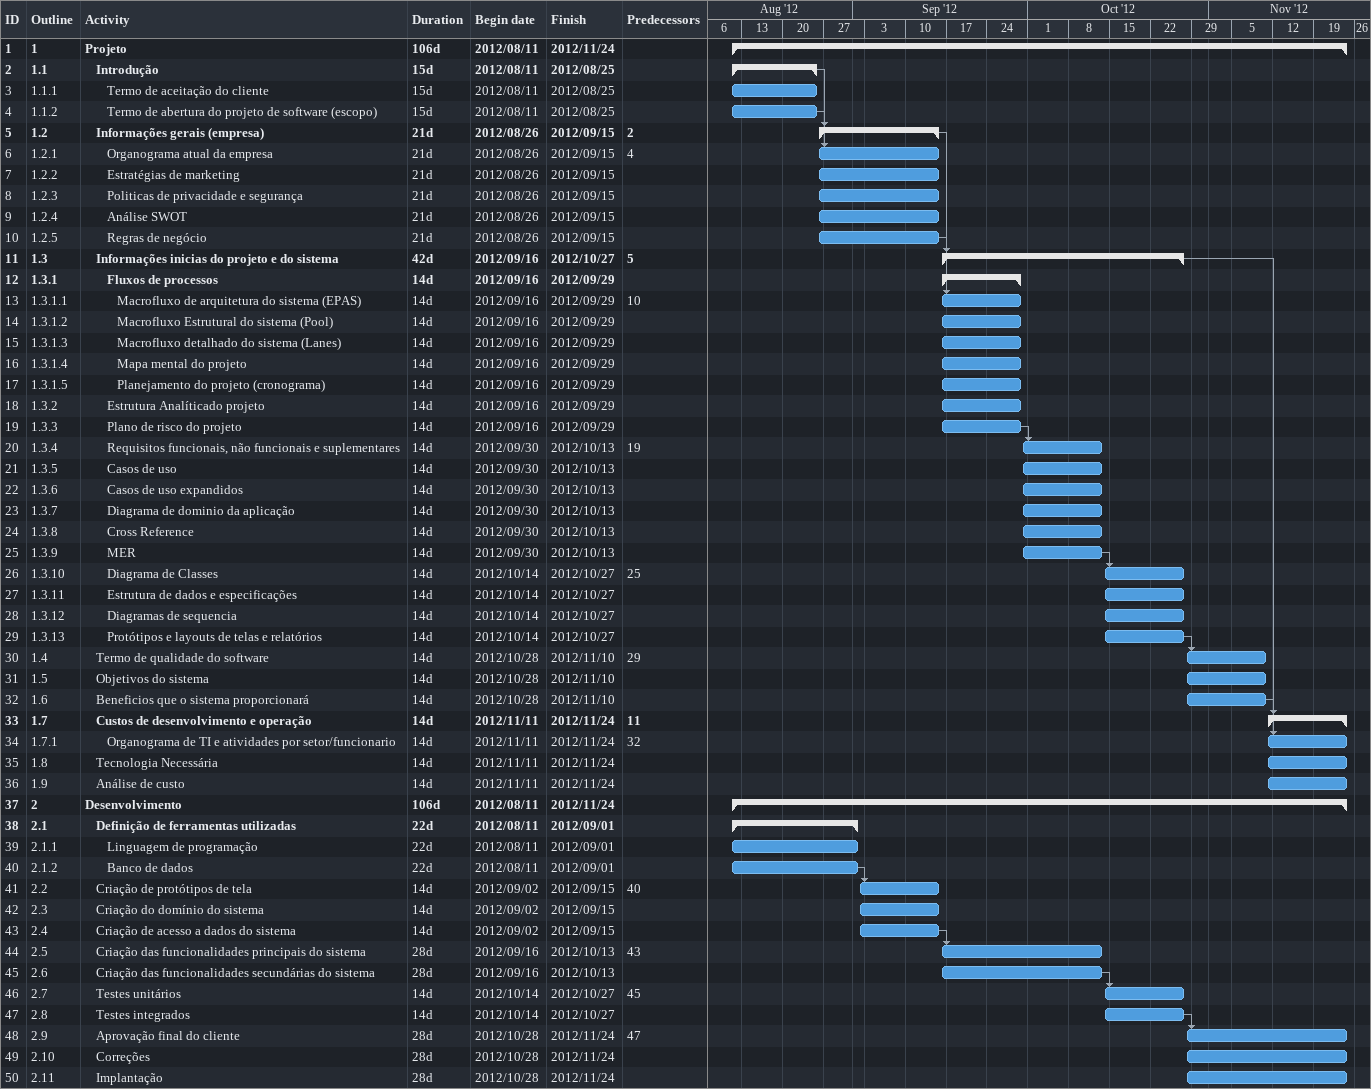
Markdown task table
| ID | WBS | Task | Duration | Start | Finish | Predecessors |
|---|---|---|---|---|---|---|
| 1 | 1 | **Projeto** | 106d | 2012-08-11 | 2012-11-24 |  |
| 2 | 1.1 | **Introdução** | 15d | 2012-08-11 | 2012-08-25 |  |
| 3 | 1.1.1 | Termo de aceitação do cliente | 15d | 2012-08-11 | 2012-08-25 |  |
| 4 | 1.1.2 | Termo de abertura do projeto de software (escopo) | 15d | 2012-08-11 | 2012-08-25 |  |
| 5 | 1.2 | **Informações gerais (empresa)** | 21d | 2012-08-26 | 2012-09-15 | 2 |
| 6 | 1.2.1 | Organograma atual da empresa | 21d | 2012-08-26 | 2012-09-15 | 4 |
| 7 | 1.2.2 | Estratégias de marketing | 21d | 2012-08-26 | 2012-09-15 |  |
| 8 | 1.2.3 | Politicas de privacidade e segurança | 21d | 2012-08-26 | 2012-09-15 |  |
| 9 | 1.2.4 | Análise SWOT | 21d | 2012-08-26 | 2012-09-15 |  |
| 10 | 1.2.5 | Regras de negócio | 21d | 2012-08-26 | 2012-09-15 |  |
| 11 | 1.3 | **Informações inicias do projeto e do sistema** | 42d | 2012-09-16 | 2012-10-27 | 5 |
| 12 | 1.3.1 | **Fluxos de processos** | 14d | 2012-09-16 | 2012-09-29 |  |
| 13 | 1.3.1.1 | Macrofluxo de arquitetura do sistema (EPAS) | 14d | 2012-09-16 | 2012-09-29 | 10 |
| 14 | 1.3.1.2 | Macrofluxo Estrutural do sistema (Pool) | 14d | 2012-09-16 | 2012-09-29 |  |
| 15 | 1.3.1.3 | Macrofluxo detalhado do sistema (Lanes) | 14d | 2012-09-16 | 2012-09-29 |  |
| 16 | 1.3.1.4 | Mapa mental do projeto | 14d | 2012-09-16 | 2012-09-29 |  |
| 17 | 1.3.1.5 | Planejamento do projeto (cronograma) | 14d | 2012-09-16 | 2012-09-29 |  |
| 18 | 1.3.2 | Estrutura Analíticado projeto | 14d | 2012-09-16 | 2012-09-29 |  |
| 19 | 1.3.3 | Plano de risco do projeto | 14d | 2012-09-16 | 2012-09-29 |  |
| 20 | 1.3.4 | Requisitos funcionais, não funcionais e suplementares | 14d | 2012-09-30 | 2012-10-13 | 19 |
| 21 | 1.3.5 | Casos de uso | 14d | 2012-09-30 | 2012-10-13 |  |
| 22 | 1.3.6 | Casos de uso expandidos | 14d | 2012-09-30 | 2012-10-13 |  |
| 23 | 1.3.7 | Diagrama de dominio da aplicação | 14d | 2012-09-30 | 2012-10-13 |  |
| 24 | 1.3.8 | Cross Reference | 14d | 2012-09-30 | 2012-10-13 |  |
| 25 | 1.3.9 | MER | 14d | 2012-09-30 | 2012-10-13 |  |
| 26 | 1.3.10 | Diagrama de Classes | 14d | 2012-10-14 | 2012-10-27 | 25 |
| 27 | 1.3.11 | Estrutura de dados e especificações | 14d | 2012-10-14 | 2012-10-27 |  |
| 28 | 1.3.12 | Diagramas de sequencia | 14d | 2012-10-14 | 2012-10-27 |  |
| 29 | 1.3.13 | Protótipos e layouts de telas e relatórios | 14d | 2012-10-14 | 2012-10-27 |  |
| 30 | 1.4 | Termo de qualidade do software | 14d | 2012-10-28 | 2012-11-10 | 29 |
| 31 | 1.5 | Objetivos do sistema | 14d | 2012-10-28 | 2012-11-10 |  |
| 32 | 1.6 | Beneficios que o sistema proporcionará | 14d | 2012-10-28 | 2012-11-10 |  |
| 33 | 1.7 | **Custos de desenvolvimento e operação** | 14d | 2012-11-11 | 2012-11-24 | 11 |
| 34 | 1.7.1 | Organograma de TI e atividades por setor/funcionario | 14d | 2012-11-11 | 2012-11-24 | 32 |
| 35 | 1.8 | Tecnologia Necessária | 14d | 2012-11-11 | 2012-11-24 |  |
| 36 | 1.9 | Análise de custo | 14d | 2012-11-11 | 2012-11-24 |  |
| 37 | 2 | **Desenvolvimento** | 106d | 2012-08-11 | 2012-11-24 |  |
| 38 | 2.1 | **Definição de ferramentas utilizadas** | 22d | 2012-08-11 | 2012-09-01 |  |
| 39 | 2.1.1 | Linguagem de programação | 22d | 2012-08-11 | 2012-09-01 |  |
| 40 | 2.1.2 | Banco de dados | 22d | 2012-08-11 | 2012-09-01 |  |
| 41 | 2.2 | Criação de protótipos de tela | 14d | 2012-09-02 | 2012-09-15 | 40 |
| 42 | 2.3 | Criação do domínio do sistema | 14d | 2012-09-02 | 2012-09-15 |  |
| 43 | 2.4 | Criação de acesso a dados do sistema | 14d | 2012-09-02 | 2012-09-15 |  |
| 44 | 2.5 | Criação das funcionalidades principais do sistema | 28d | 2012-09-16 | 2012-10-13 | 43 |
| 45 | 2.6 | Criação das funcionalidades secundárias do sistema | 28d | 2012-09-16 | 2012-10-13 |  |
| 46 | 2.7 | Testes unitários | 14d | 2012-10-14 | 2012-10-27 | 45 |
| 47 | 2.8 | Testes integrados | 14d | 2012-10-14 | 2012-10-27 |  |
| 48 | 2.9 | Aprovação final do cliente | 28d | 2012-10-28 | 2012-11-24 | 47 |
| 49 | 2.10 | Correções | 28d | 2012-10-28 | 2012-11-24 |  |
| 50 | 2.11 | Implantação | 28d | 2012-10-28 | 2012-11-24 |  |
